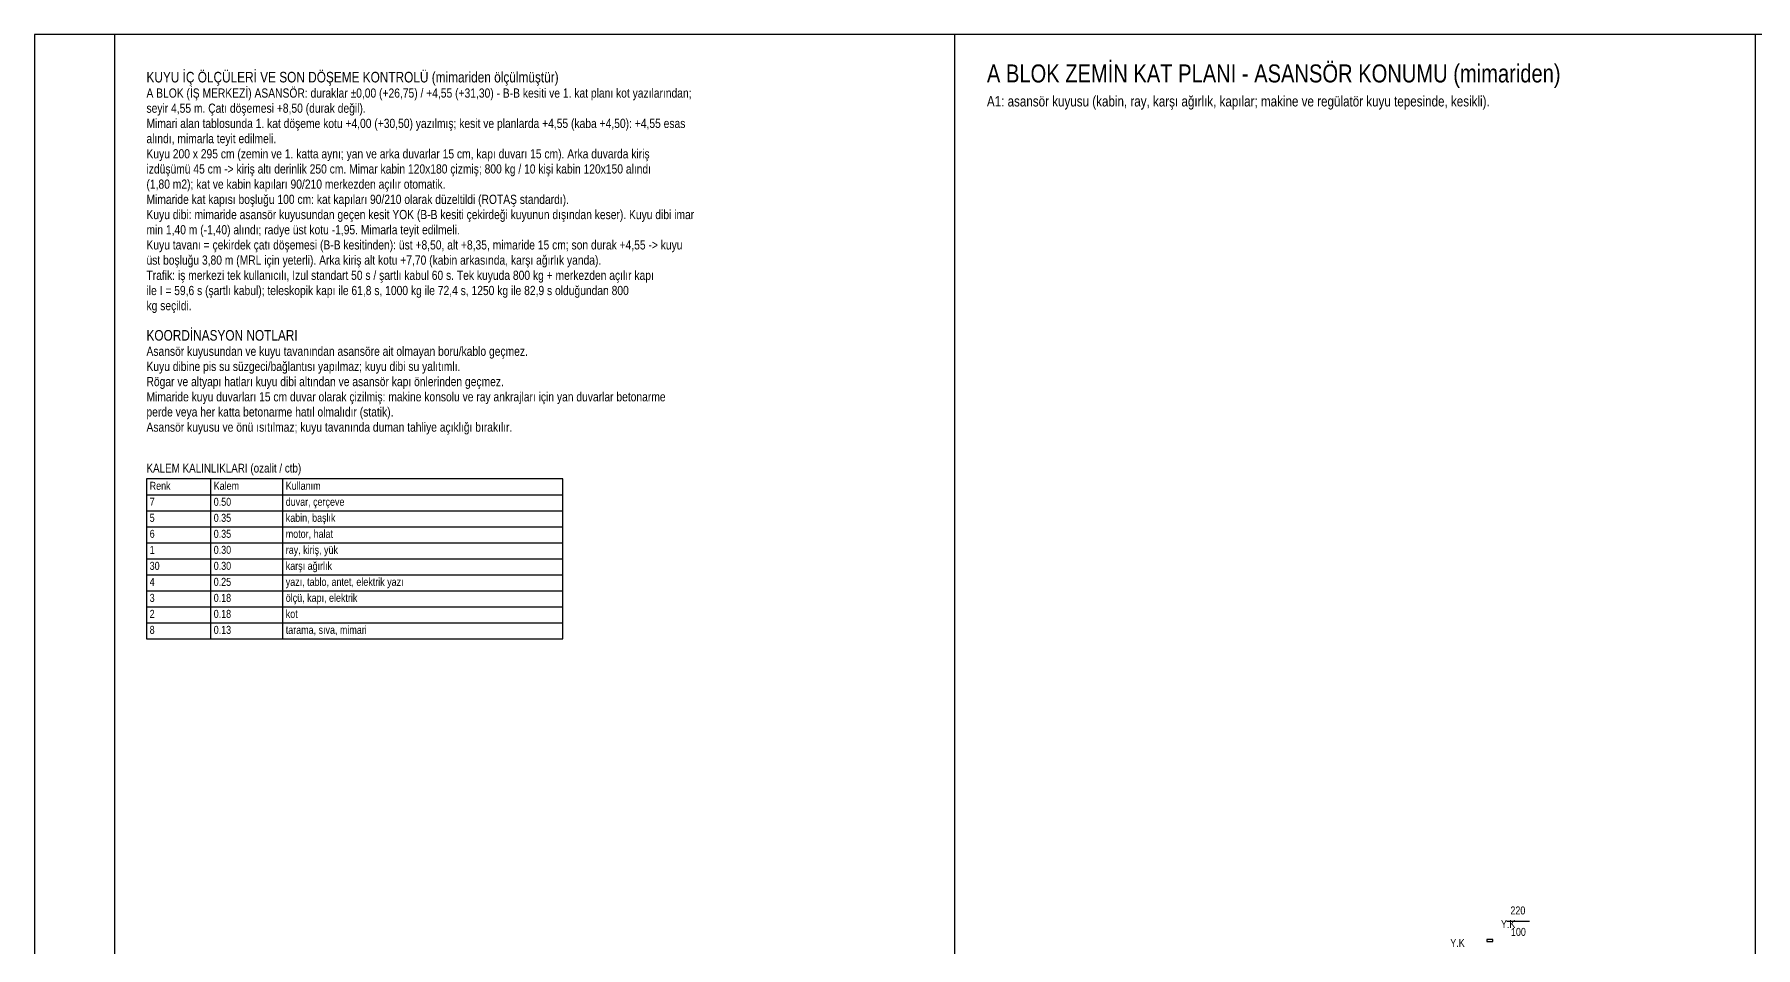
# Model space of a CAD drawing. Header units: centimetres. Extents: x 0 to 12606, y -30 to 2970.
# Drawn here: x 0 to 2150, y 1829 to 2970 of the extents above; entities that cross this region are included whole.
import ezdxf

# ---------------------------------------------------------------- set-up
doc = ezdxf.new("R2010")
doc.units = ezdxf.units.CM
for name, color, linetype in [('SCOTT-BASLIK', 5, 'CONTINUOUS'), ('SCOTT-CERCEVE', 7, 'CONTINUOUS'), ('SCOTT-MIMARI', 8, 'CONTINUOUS'), ('SCOTT-TABLO', 4, 'CONTINUOUS'), ('SCOTT-YAZI', 4, 'CONTINUOUS')]:
    doc.layers.add(name, color=color, linetype=linetype)
doc.styles.get("Standard").update_dxf_attribs({"font": 'arial.ttf', "width": 0.8})

msp = doc.modelspace()

# ---------------------------------------------------------------- linework, layer by layer
at = {"layer": 'SCOTT-CERCEVE'}
for p, q in [((1150, 0), (1150, 2970)), ((2150.3, 0), (2150.3, 2970))]:
    msp.add_line(p, q, dxfattribs=at)
for points in [[(0, 0), (12605.9, 0), (12605.9, 2970), (0, 2970)], [(100, 0), (12580.9, 0), (12580.9, 2970), (100, 2970)]]:
    msp.add_lwpolyline(points, close=True, dxfattribs=at)
at = {"layer": 'SCOTT-MIMARI'}
for points in [[(1867.7, 1861.8), (1839.7, 1861.8)], [(1822.2, 1836.8), (1822.2, 1839.3), (1814.7, 1839.3), (1814.7, 1836.8), (1822.2, 1836.8)]]:
    msp.add_lwpolyline(points, dxfattribs=at)
at = {"layer": 'SCOTT-TABLO'}
for p, q in [((220, 2414.6), (220, 2214.6)), ((310, 2414.6), (310, 2214.6)), ((140, 2394.6), (660, 2394.6)), ((140, 2374.6), (660, 2374.6)), ((140, 2354.6), (660, 2354.6)), ((140, 2334.6), (660, 2334.6)), ((140, 2314.6), (660, 2314.6)), ((140, 2294.6), (660, 2294.6)), ((140, 2274.6), (660, 2274.6)), ((140, 2254.6), (660, 2254.6)), ((140, 2234.6), (660, 2234.6))]:
    msp.add_line(p, q, dxfattribs=at)
msp.add_lwpolyline([(140, 2214.6), (660, 2214.6), (660, 2414.6), (140, 2414.6)], close=True, dxfattribs=at)

# ---------------------------------------------------------------- texts
at = {"layer": 'SCOTT-BASLIK', "width": 0.8}
for s, height, p in [('KUYU İÇ ÖLÇÜLERİ VE SON DÖŞEME KONTROLÜ (mimariden ölçülmüştür)', 13.225, (140, 2910)), ('A BLOK ZEMİN KAT PLANI - ASANSÖR KONUMU (mimariden)', 22.5, (1190, 2910)), ('KOORDİNASYON NOTLARI', 13.225, (140, 2587.4)), ('KALEM KALINLIKLARI (ozalit / ctb)', 11, (140, 2422.6)), ('Renk', 10, (144, 2401)), ('Kalem', 10, (224, 2401)), ('Kullanım', 10, (314, 2401))]:
    msp.add_text(s, height=height, dxfattribs=at).set_placement(p)
at = {"layer": 'SCOTT-MIMARI', "width": 0.8}
for s, p in [('220', (1844, 1870.4)), ('Y.K', (1832.2, 1853.4)), ('100', (1844.7, 1843.6)), ('Y.K', (1768.9, 1829.8))]:
    msp.add_text(s, height=10, dxfattribs=at).set_placement(p)
at = {"layer": 'SCOTT-TABLO', "width": 0.8}
for s, p in [('7', (144, 2381)), ('0.50', (224, 2381)), ('duvar, çerçeve', (314, 2381)), ('5', (144, 2361)), ('0.35', (224, 2361)), ('kabin, başlık', (314, 2361)), ('6', (144, 2341)), ('0.35', (224, 2341)), ('motor, halat', (314, 2341)), ('1', (144, 2321)), ('0.30', (224, 2321)), ('ray, kiriş, yük', (314, 2321)), ('30', (144, 2301)), ('0.30', (224, 2301)), ('karşı ağırlık', (314, 2301)), ('4', (144, 2281)), ('0.25', (224, 2281)), ('yazı, tablo, antet, elektrik yazı', (314, 2281)), ('3', (144, 2261)), ('0.18', (224, 2261)), ('ölçü, kapı, elektrik', (314, 2261)), ('2', (144, 2241)), ('0.18', (224, 2241)), ('kot', (314, 2241)), ('8', (144, 2221)), ('0.13', (224, 2221)), ('tarama, sıva, mimari', (314, 2221))]:
    msp.add_text(s, height=10, dxfattribs=at).set_placement(p)
at = {"layer": 'SCOTT-YAZI', "width": 0.8}
for s, height, p in [('A BLOK (İŞ MERKEZİ) ASANSÖR: duraklar %%p0,00 (+26,75) / +4,55 (+31,30) - B-B kesiti ve 1. kat planı kot yazılarından;', 11.5, (140, 2891)), ('seyir 4,55 m. Çatı döşemesi +8,50 (durak değil).', 11.5, (140, 2872.1)), ('A1: asansör kuyusu (kabin, ray, karşı ağırlık, kapılar; makine ve regülatör kuyu tepesinde, kesikli).', 13, (1190, 2880)), ('Mimari alan tablosunda 1. kat döşeme kotu +4,00 (+30,50) yazılmış; kesit ve planlarda +4,55 (kaba +4,50): +4,55 esas', 11.5, (140, 2853.1)), ('alındı, mimarla teyit edilmeli.', 11.5, (140, 2834.1)), ('Kuyu 200 x 295 cm (zemin ve 1. katta aynı; yan ve arka duvarlar 15 cm, kapı duvarı 15 cm). Arka duvarda kiriş', 11.5, (140, 2815.1)), ('izdüşümü 45 cm -> kiriş altı derinlik 250 cm. Mimar kabin 120x180 çizmiş; 800 kg / 10 kişi kabin 120x150 alındı', 11.5, (140, 2796.2)), ('(1,80 m2); kat ve kabin kapıları 90/210 merkezden açılır otomatik.', 11.5, (140, 2777.2)), ('Mimaride kat kapısı boşluğu 100 cm: kat kapıları 90/210 olarak düzeltildi (ROTAŞ standardı).', 11.5, (140, 2758.2)), ('min 1,40 m (-1,40) alındı; radye üst kotu -1,95. Mimarla teyit edilmeli.', 11.5, (140, 2720.2)), ('Kuyu dibi: mimaride asansör kuyusundan geçen kesit YOK (B-B kesiti çekirdeği kuyunun dışından keser). Kuyu dibi imar', 11.5, (140, 2739.2)), ('Kuyu tavanı = çekirdek çatı döşemesi (B-B kesitinden): üst +8,50, alt +8,35, mimaride 15 cm; son durak +4,55 -> kuyu', 11.5, (140, 2701.3)), ('üst boşluğu 3,80 m (MRL için yeterli). Arka kiriş alt kotu +7,70 (kabin arkasında, karşı ağırlık yanda).', 11.5, (140, 2682.3)), ('Trafik: iş merkezi tek kullanıcılı, Izul standart 50 s / şartlı kabul 60 s. Tek kuyuda 800 kg + merkezden açılır kapı', 11.5, (140, 2663.3)), ('ile I = 59,6 s (şartlı kabul); teleskopik kapı ile 61,8 s, 1000 kg ile 72,4 s, 1250 kg ile 82,9 s olduğundan 800', 11.5, (140, 2644.3)), ('kg seçildi.', 11.5, (140, 2625.4)), ('Asansör kuyusundan ve kuyu tavanından asansöre ait olmayan boru/kablo geçmez.', 11.5, (140, 2568.4)), ('Kuyu dibine pis su süzgeci/bağlantısı yapılmaz; kuyu dibi su yalıtımlı.', 11.5, (140, 2549.5)), ('Rögar ve altyapı hatları kuyu dibi altından ve asansör kapı önlerinden geçmez.', 11.5, (140, 2530.5)), ('Mimaride kuyu duvarları 15 cm duvar olarak çizilmiş: makine konsolu ve ray ankrajları için yan duvarlar betonarme', 11.5, (140, 2511.5)), ('perde veya her katta betonarme hatıl olmalıdır (statik).', 11.5, (140, 2492.6)), ('Asansör kuyusu ve önü ısıtılmaz; kuyu tavanında duman tahliye açıklığı bırakılır.', 11.5, (140, 2473.6))]:
    msp.add_text(s, height=height, dxfattribs=at).set_placement(p)

doc.saveas('drawing.dxf')
